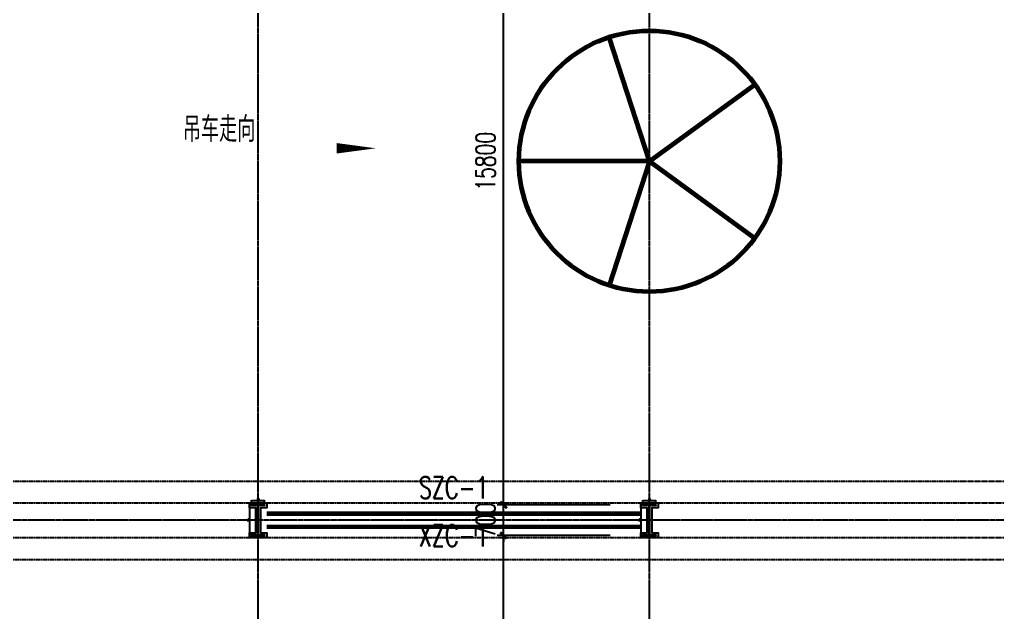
# Model space of a CAD drawing. Extents: x -954573 to 446329, y 489853 to 1226784.
# Drawn here: x -188340 to -165849, y 703950 to 717578 of the extents above; entities that cross this region are included whole.
import ezdxf
from ezdxf.enums import TextEntityAlignment as Align

# ---------------------------------------------------------------- set-up
doc = ezdxf.new("R2010")
doc.units = 0
doc.header["$LTSCALE"] = 10
doc.header["$MEASUREMENT"] = 0
for name, pattern in [('10平面$0$CENTER', [2, 1.25, -0.25, 0.25, -0.25]), ('10平面$0$DOTE', [2.42, 2, -0.2, 0.02, -0.2]), ('10平面$1$DASH', [0.35, 0.25, -0.1])]:
    doc.linetypes.add(name, pattern=pattern)
doc.layers.get('Defpoints').update_dxf_attribs({"color": 210})
for name, color, linetype in [('10平面$0$A-AXIS-DOTE', 8, '10平面$0$DOTE'), ('10平面$0$A-AXIS-DP', 8, 'Continuous'), ('10平面$0$A-HATCH-2', 8, 'Continuous'), ('10平面$0$A-LIN-V', 8, 'Continuous'), ('10平面$0$A-WINDOW', 8, 'Continuous'), ('10平面$0$AS-COLN', 8, 'Continuous'), ('10平面$0$AS-WALL', 8, 'Continuous'), ('10平面$0$PUB_TEXT', 8, 'Continuous'), ('10平面$0$建-箭头', 8, 'Continuous'), ('A-LIN-V', 9, 'Continuous')]:
    doc.layers.add(name, color=color, linetype=linetype)
doc.layers.add('10平面$0$THIN', color=7, linetype='Continuous', lineweight=0)
doc.layers.add('10平面$0$柱间支撑', color=6, linetype='10平面$0$CENTER', lineweight=0)
doc.styles.add('10平面$0$_TCH_DIM_T3', font='SIMPLEX', dxfattribs={"width": 0.705882, "bigfont": 'GBCBIG'})
doc.styles.add('10平面$0$A-STANDARD', font='SIMPLEX', dxfattribs={"bigfont": 'GBCBIG'})
doc.styles.add('10平面$0$TSSD_Rein', font='tj-romans1.shx', dxfattribs={"width": 0.7, "bigfont": 'tj-hztxt.shx'})
doc.dimstyles.new('10平面$0$_TCH_ARCH&&10', dxfattribs={"dimtxt": 29.75, "dimasz": 10, "dimexe": 10, "dimexo": 10, "dimgap": 12.625, "dimtad": 1, "dimdec": 0, "dimzin": 0, "dimdsep": 46, "dimtxsty": '10平面$0$_TCH_DIM_T3', "dimblk": '10平面$0$_ArchTick', "dimcen": 0.09, "dimclrt": 7, "dimazin": 2, "dimtfac": 1, "dimtdec": 0, "dimtix": 1, "dimtmove": 2, "dimatfit": 3, "dimfxl": 0, "dimtolj": 1, "dimtzin": 0, "dimarcsym": 0})
doc.dimstyles.new('10平面$0$_TCH_ARCH&&150', dxfattribs={"dimtxt": 446.25, "dimasz": 150, "dimexe": 150, "dimexo": 150, "dimgap": 189.375, "dimtad": 1, "dimdec": 0, "dimzin": 0, "dimdsep": 46, "dimtxsty": '10平面$0$_TCH_DIM_T3', "dimblk": '10平面$0$_ArchTick', "dimcen": 0.09, "dimclrt": 7, "dimazin": 2, "dimtfac": 1, "dimtdec": 0, "dimtix": 1, "dimtmove": 2, "dimatfit": 3, "dimfxl": 0, "dimtolj": 1, "dimtzin": 0, "dimarcsym": 0})

# ---------------------------------------------------------------- blocks, each defined once
blk = doc.blocks.new('10平面$0$dote')
at = {"layer": '10平面$0$A-AXIS-DOTE', "ltscale": 2}
for p, q in [((37882.2, -169748.9), (37882.2, -75950)), ((46882.2, -169748.9), (46882.2, -75950)), ((98696.4, -98750), (-75513.6, -98750))]:
    blk.add_line(p, q, dxfattribs=at)
blk = doc.blocks.new('10平面$0$_ArchTick')
at = {"color": 0, "linetype": 'ByBlock', "const_width": 0.4}
blk.add_lwpolyline([(-0.5, -0.5), (0.5, 0.5)], dxfattribs=at)
blk = doc.blocks.new('*D3404')
at = {"layer": '10平面$0$A-AXIS-DP', "color": 0, "lineweight": -2}
for p, q in [((-195790, 766880), (-195790, 766929)), ((-195790, 766919), (-195490, 766919)), ((-195490, 766880), (-195490, 766929))]:
    blk.add_line(p, q, dxfattribs=at)
at = {"layer": 'Defpoints', "color": 0}
for p in [(-195790, 766870), (-195490, 766919), (-195490, 766870)]:
    blk.add_point(p, dxfattribs=at)
at = {"layer": '10平面$0$A-AXIS-DP', "color": 0, "lineweight": -2, "xscale": 10, "yscale": 10, "zscale": 10, "rotation": 180}
blk.add_blockref('10平面$0$_ArchTick', (-195790, 766919), dxfattribs=at)
at = {"layer": '10平面$0$A-AXIS-DP', "color": 0, "lineweight": -2, "xscale": 10, "yscale": 10, "zscale": 10}
blk.add_blockref('10平面$0$_ArchTick', (-195490, 766919), dxfattribs=at)
at = {"layer": '10平面$0$A-AXIS-DP', "color": 7, "insert": (-195640, 766946), "char_height": 29.8, "attachment_point": 5, "style": '10平面$0$_TCH_DIM_T3'}
blk.add_mtext('\\A1;300', dxfattribs=at)
blk = doc.blocks.new('*D3405')
at = {"layer": '10平面$0$A-AXIS-DP', "color": 0, "lineweight": -2}
for p, q in [((-195800, 766820), (-195841, 766820)), ((-195831, 766120), (-195831, 766820)), ((-195800, 766120), (-195841, 766120))]:
    blk.add_line(p, q, dxfattribs=at)
at = {"layer": 'Defpoints', "color": 0}
for p in [(-195831, 766820), (-195790, 766820), (-195790, 766120)]:
    blk.add_point(p, dxfattribs=at)
at = {"layer": '10平面$0$A-AXIS-DP', "color": 0, "lineweight": -2, "xscale": 10, "yscale": 10, "zscale": 10}
for p, rotation in [((-195831, 766820), 90), ((-195831, 766120), 270)]:
    blk.add_blockref('10平面$0$_ArchTick', p, dxfattribs=dict(at, rotation=rotation))
at = {"layer": '10平面$0$A-AXIS-DP', "color": 7, "insert": (-195859, 766470), "char_height": 29.8, "attachment_point": 5, "rotation": 90, "style": '10平面$0$_TCH_DIM_T3'}
blk.add_mtext('\\A1;700', dxfattribs=at)
blk = doc.blocks.new('*D3433')
at = {"layer": '10平面$0$A-WINDOW', "color": 0, "lineweight": -2}
for p, q in [((-174760, 722220), (-177359, 722220)), ((-177209, 706420), (-177209, 722220)), ((-174760, 706420), (-177359, 706420))]:
    blk.add_line(p, q, dxfattribs=at)
at = {"layer": 'Defpoints', "color": 0}
for p in [(-177209, 722220), (-174610, 722220), (-174610, 706420)]:
    blk.add_point(p, dxfattribs=at)
at = {"layer": '10平面$0$A-WINDOW', "color": 0, "lineweight": -2, "xscale": 150, "yscale": 150, "zscale": 150}
for p, rotation in [((-177209, 722220), 90), ((-177209, 706420), 270)]:
    blk.add_blockref('10平面$0$_ArchTick', p, dxfattribs=dict(at, rotation=rotation))
at = {"layer": '10平面$0$A-WINDOW', "color": 7, "insert": (-177621, 714320), "char_height": 446.2, "attachment_point": 5, "rotation": 90, "style": '10平面$0$_TCH_DIM_T3'}
blk.add_mtext('\\A1;15800', dxfattribs=at)
blk = doc.blocks.new('*D3434')
at = {"layer": '10平面$0$A-WINDOW', "color": 0, "lineweight": -2}
for p, q in [((-177209, 706420), (-177209, 706570)), ((-174760, 706420), (-177359, 706420)), ((-177209, 705720), (-177209, 706420)), ((-174760, 705720), (-177359, 705720)), ((-177209, 705720), (-177209, 705570))]:
    blk.add_line(p, q, dxfattribs=at)
at = {"layer": 'Defpoints', "color": 0}
for p in [(-177209, 706420), (-174610, 706420), (-174610, 705720)]:
    blk.add_point(p, dxfattribs=at)
at = {"layer": '10平面$0$A-WINDOW', "color": 0, "lineweight": -2, "xscale": 150, "yscale": 150, "zscale": 150}
for p, rotation in [((-177209, 706420), 270), ((-177209, 705720), 90)]:
    blk.add_blockref('10平面$0$_ArchTick', p, dxfattribs=dict(at, rotation=rotation))
at = {"layer": '10平面$0$A-WINDOW', "color": 7, "insert": (-177621, 706070), "char_height": 446.2, "attachment_point": 5, "rotation": 90, "style": '10平面$0$_TCH_DIM_T3'}
blk.add_mtext('\\A1;700', dxfattribs=at)
blk = doc.blocks.new('*D3435')
at = {"layer": '10平面$0$A-WINDOW', "color": 0, "lineweight": -2}
for p, q in [((-174760, 705720), (-177359, 705720)), ((-177209, 689920), (-177209, 705720)), ((-174760, 689920), (-177359, 689920))]:
    blk.add_line(p, q, dxfattribs=at)
at = {"layer": 'Defpoints', "color": 0}
for p in [(-177209, 705720), (-174610, 705720), (-174610, 689920)]:
    blk.add_point(p, dxfattribs=at)
at = {"layer": '10平面$0$A-WINDOW', "color": 0, "lineweight": -2, "xscale": 150, "yscale": 150, "zscale": 150}
for p, rotation in [((-177209, 705720), 90), ((-177209, 689920), 270)]:
    blk.add_blockref('10平面$0$_ArchTick', p, dxfattribs=dict(at, rotation=rotation))
at = {"layer": '10平面$0$A-WINDOW', "color": 7, "insert": (-177621, 697820), "char_height": 446.2, "attachment_point": 5, "rotation": 90, "style": '10平面$0$_TCH_DIM_T3'}
blk.add_mtext('\\A1;15800', dxfattribs=at)
blk = doc.blocks.new('10平面$0$w4324324')
at = {"layer": '10平面$0$A-HATCH-2', "lineweight": 60}
for q in [(-1694760, 686605), (-1697614, 684532), (-1691907, 684532), (-1696524, 681178), (-1692997, 681178)]:
    blk.add_line((-1694760, 683605), q, dxfattribs=at)
blk.add_circle((-1694760, 683605), 3000, dxfattribs=at)
blk = doc.blocks.new('10平面$0$ner546')
at = {"layer": '10平面$0$A-LIN-V'}
blk.add_blockref('10平面$0$w4324324', (631280, -28744), dxfattribs=at)
blk = doc.blocks.new('10平面$0$23124232432')
at = {"layer": '10平面$0$柱间支撑', "const_width": 100}
for points in [[(-174054, 706220), (-182654, 706220)], [(-174054, 705920), (-182654, 705920)]]:
    blk.add_lwpolyline(points, dxfattribs=at)
at = {"layer": '10平面$0$THIN', "style": '10平面$0$TSSD_Rein', "width": 0.7}
for s, p in [('SZC-1', (-178354, 706420)), ('XZC-1', (-178354, 705316))]:
    blk.add_text(s, height=500, dxfattribs=at).set_placement(p, align=Align.BOTTOM_CENTER)
blk = doc.blocks.new('10平面$0$nt66')
at = {"layer": '10平面$0$A-HATCH-2'}
blk.add_lwpolyline([(-195840, 766870), (-195440, 766870), (-195440, 766758), (-195586, 766758), (-195586, 766182), (-195440, 766182), (-195440, 766070), (-195840, 766070), (-195840, 766182), (-195694, 766182), (-195694, 766758), (-195840, 766758)], close=True, dxfattribs=at)
at = {"layer": '10平面$0$AS-COLN'}
blk.add_lwpolyline([(-195790, 766820), (-195490, 766820), (-195490, 766808), (-195636, 766808), (-195636, 766132), (-195490, 766132), (-195490, 766120), (-195790, 766120), (-195790, 766132), (-195644, 766132), (-195644, 766808), (-195790, 766808)], close=True, dxfattribs=at)
at = {"layer": '10平面$0$A-AXIS-DP'}
for p1, p2, distance, picture, middle in [((-195790, 766870), (-195490, 766870), 48.8, '*D3404', (-195640, 766946.2)), ((-195790, 766120), (-195790, 766820), 41.2, '*D3405', (-195858.7, 766470))]:
    dim = blk.add_aligned_dim(p1=p1, p2=p2, distance=distance, dimstyle='10平面$0$_TCH_ARCH&&10', dxfattribs=at)
    dim.commit()
    dim.dimension.update_dxf_attribs({"geometry": picture, "text_midpoint": middle})
blk = doc.blocks.new('10平面$0$33333')
for p in [(12786, -60400), (21786, -60400)]:
    blk.add_blockref('10平面$0$nt66', p)
blk = doc.blocks.new('10平面$0$w42343')
at = {"layer": '10平面$0$A-HATCH-2', "linetype": '10平面$1$DASH'}
for p, q in [((-263654.2, 706970), (-128354.2, 706970)), ((-263654.2, 706470), (-128354.2, 706470)), ((-263654.2, 705670), (-128354.2, 705670)), ((-263654.2, 705170), (-128354.2, 705170))]:
    blk.add_line(p, q, dxfattribs=at)
at = {"layer": '10平面$0$A-WINDOW'}
for p1, p2, picture, middle in [((-174610, 706420), (-174610, 722220), '*D3433', (-177621.3, 714320)), ((-174610, 705720), (-174610, 706420), '*D3434', (-177621.3, 706070)), ((-174610, 689920), (-174610, 705720), '*D3435', (-177621.3, 697820))]:
    dim = blk.add_aligned_dim(p1=p1, p2=p2, distance=2598.8, dimstyle='10平面$0$_TCH_ARCH&&150', dxfattribs=at)
    dim.commit()
    dim.dimension.update_dxf_attribs({"geometry": picture, "text_midpoint": middle})
blk = doc.blocks.new('10平面')
at = {"layer": '10平面$0$建-箭头'}
blk.add_lwpolyline([(-187046.4, 714618.9, 0, 0, 0), (-180146.4, 714618.9, 0, 240, 0), (-181046.4, 714618.9, 0, 0, 0)], format="xyseb", dxfattribs=at)
at = {"layer": '10平面$0$A-LIN-V', "rotation": 90.00000000000001}
blk.add_blockref('10平面$0$ner546', (481006.5, 1777800), dxfattribs=at)
at = {"layer": '10平面$0$A-WINDOW'}
for name in ['10平面$0$33333', '10平面$0$w42343']:
    blk.add_blockref(name, (0, 0), dxfattribs=at)
at = {"layer": '10平面$0$AS-WALL'}
blk.add_blockref('10平面$0$dote', (-220736.4, 804820), dxfattribs=at)
at = {"layer": '10平面$0$柱间支撑'}
blk.add_blockref('10平面$0$23124232432', (0, 0), dxfattribs=at)
at = {"layer": '10平面$0$PUB_TEXT', "style": '10平面$0$A-STANDARD'}
blk.add_text('吊车走向', height=578.72, dxfattribs=at).set_placement((-184584, 714765.8))

msp = doc.modelspace()

# ---------------------------------------------------------------- block references
at = {"layer": 'A-LIN-V'}
msp.add_blockref('10平面', (0, 0), dxfattribs=at)

doc.saveas('drawing.dxf')
